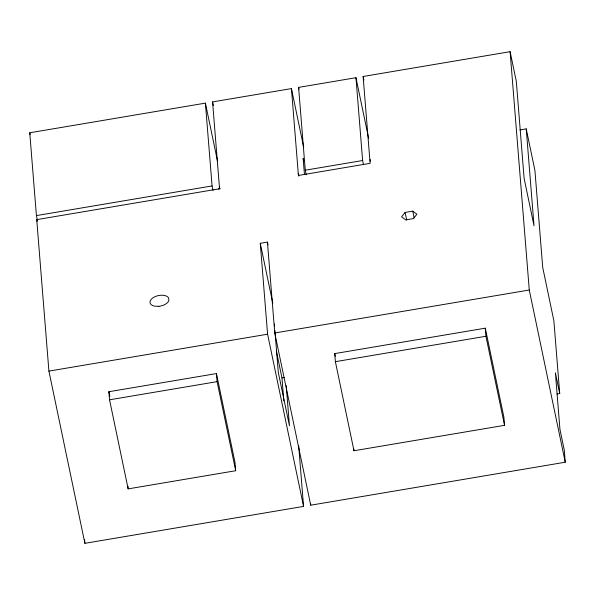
<?xml version="1.0" encoding="UTF-8"?>
<svg xmlns="http://www.w3.org/2000/svg" width="595" height="595" viewBox="0 0 595 595"><rect width="100%" height="100%" fill="white"/><g stroke="black" fill="none" stroke-linecap="round" stroke-linejoin="round"><path stroke-width="0.89" d="M405.106 212.437L401.58 216.818L405.708 219.905L413.361 218.618L416.887 214.237L412.759 211.143L405.106 212.437L406.697 220.076M37.359 220.128L36.414 215.591L29.75 132.782L205.401 103.121L217.517 161.126M298.69 445.811L303.562 506.404L84.892 543.324L48.916 371.116L36.734 219.637L219.555 188.764L212.571 101.909L291.438 88.596L303.74 147.508M306.209 174.729L305.265 170.2L298.608 87.383L355.959 77.7L368.647 138.427M291.438 88.596L298.422 175.451L370.12 163.342L363.129 76.487L510.108 51.676L516.311 81.366L524.106 178.314L534.027 225.825L526.233 128.87L519.918 129.941M36.414 215.591L212.065 185.938L205.401 103.121M305.265 170.2L362.623 160.516L355.959 77.7M218.41 189.002L220.202 188.704M303.562 506.404L267.586 334.197L260.275 243.303L267.445 242.098L268.018 244.813M48.916 371.116L267.586 334.197M557.039 394.002L559.724 393.548L555.388 372.76L559.932 429.315L564.276 450.103L565.25 462.218L310.731 505.192L274.756 332.984L529.275 290.01L510.108 51.676M108.892 391.733L216.431 373.571L235.04 462.642L235.694 470.727L128.148 488.882L109.54 399.81L108.892 391.733L109.844 396.277M334.732 353.601L485.289 328.172L503.898 417.251L504.545 425.328L353.988 450.75L335.379 361.678L334.732 353.601L335.297 356.323M109.54 399.81L217.086 381.648L216.431 373.571M335.379 361.678L485.937 336.257L485.289 328.172M283.808 400.807L281.971 377.944L284.655 377.49M526.233 128.87L534.92 170.438L542.714 267.386L553.878 320.831L559.724 393.548M529.275 290.01L565.25 462.218M485.937 336.257L504.545 425.328M412.759 211.143L414.172 217.934M363.129 76.487L363.88 80.087M362.623 160.516L363.381 164.138M298.608 87.383L298.988 89.198M303.71 161.029L303.145 158.322L304.462 174.677M298.259 173.428L298.824 176.15M260.275 243.303L272.778 303.123M276.296 350.767L281.971 377.944M212.571 101.909L213.33 105.538M219.391 186.741L219.771 188.556M212.065 185.938L213.01 190.467M217.086 381.648L235.694 470.727M29.75 132.782L30.129 134.596M36.734 219.637L37.113 221.444M370.172 159.505L370.313 161.26M353.846 448.957L353.988 450.75M310.583 503.355L310.731 505.192M286.217 385.553L289.453 425.812L278.289 372.373L275.277 334.94M274.392 323.896L274.615 326.662M274.905 330.344L275.202 334.026M267.445 242.098L274.756 332.984M127.932 486.189L128.148 488.882M84.602 539.68L84.892 543.324M158.798 306.328L154.462 306.142A9.676 5.355 -11.8 0 1 153.748 297.307A9.676 5.355 -11.8 0 1 168.66 297.961L168.868 300.534A9.676 5.355 -11.8 0 1 158.798 306.328"/></g></svg>
